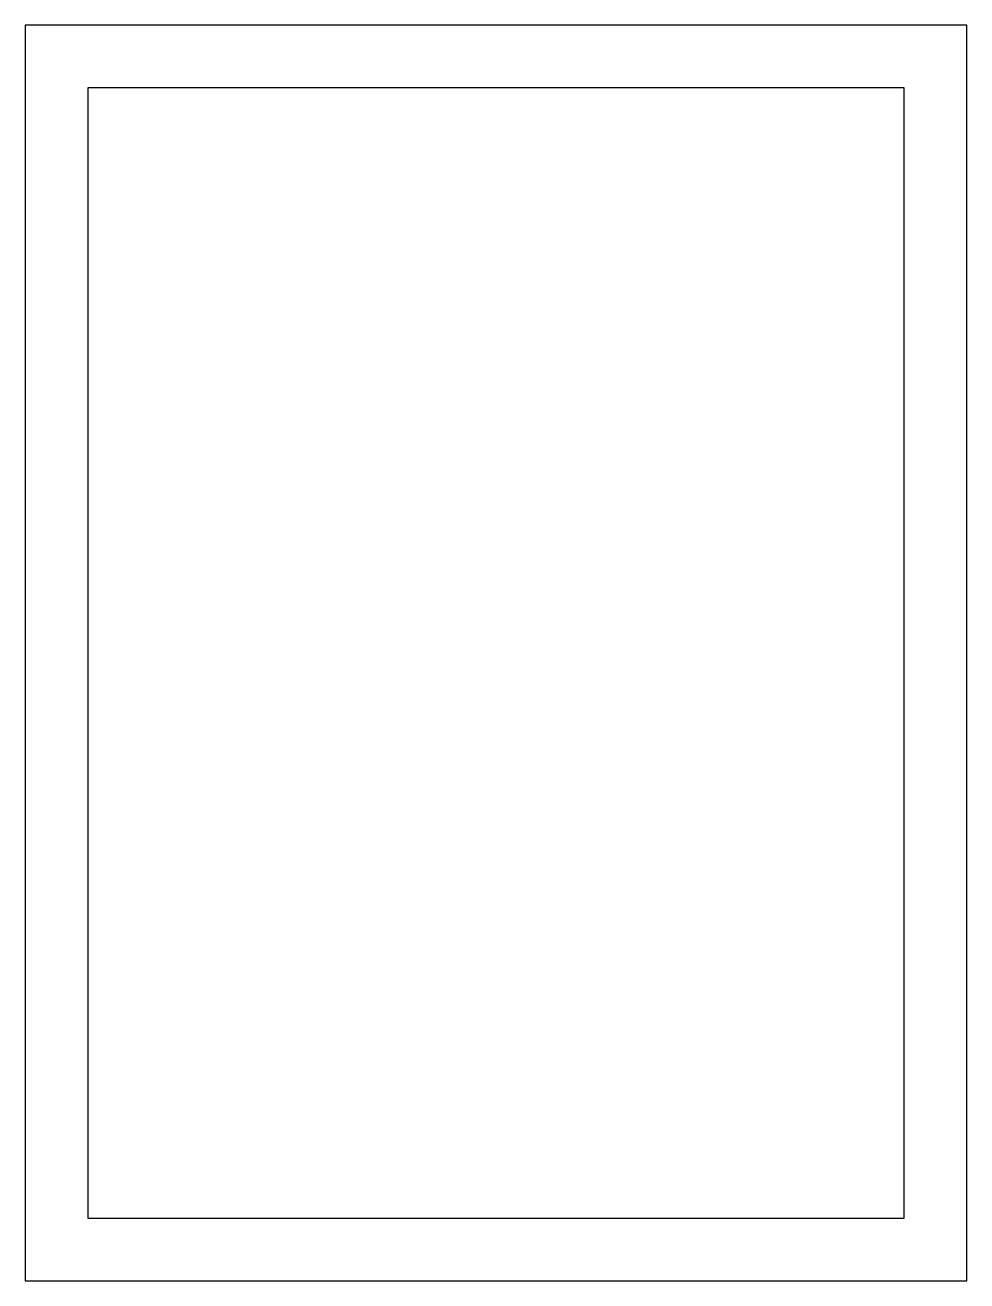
# Paper-space layout '_Справа' of a CAD drawing. Header units: millimetres. Extents: x 0 to 150, y 0 to 200.
import ezdxf

# ---------------------------------------------------------------- set-up
doc = ezdxf.new("R2010")
doc.units = ezdxf.units.MM

psp = doc.layouts.new('_Справа')

# ---------------------------------------------------------------- linework, layer by layer
at = {"color": 7, "linetype": 'Continuous', "lineweight": 25}
for p, q in [((150, 200), (0, 200)), ((0, 200), (0, 0)), ((150, 0), (150, 200)), ((140, 190), (10, 190)), ((10, 190), (10, 10)), ((140, 10), (140, 190)), ((10, 10), (140, 10)), ((0, 0), (150, 0))]:
    psp.add_line(p, q, dxfattribs=at)

doc.saveas('drawing.dxf')
